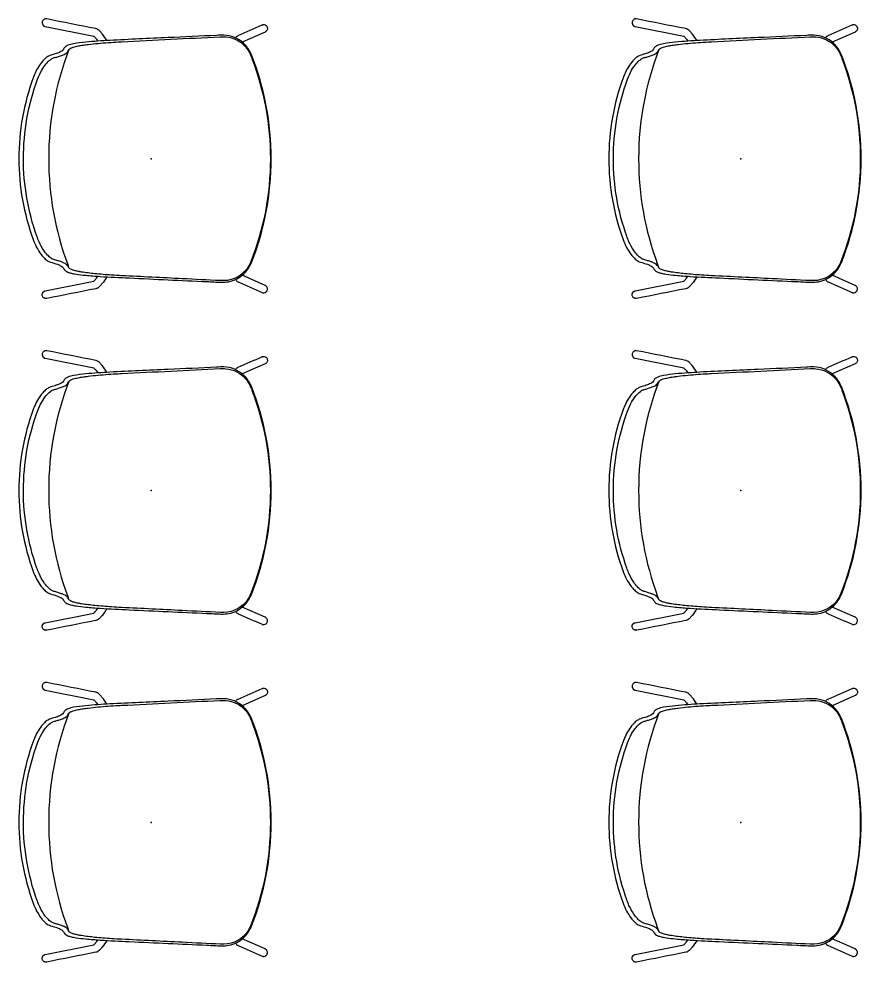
# Model space of a CAD drawing. Header units: inches. Extents: x 0 to 707, y 8 to 426.
# Drawn here: x 66 to 134.5, y 168.3 to 245.1 of the extents above; entities that cross this region are included whole.
import ezdxf

# ---------------------------------------------------------------- set-up
doc = ezdxf.new("R2010")
doc.units = ezdxf.units.IN
doc.header["$MEASUREMENT"] = 0
doc.layers.add('SEAT', color=5, linetype='Continuous')

# ---------------------------------------------------------------- blocks, each defined once
blk = doc.blocks.new('3AAC1601_0P')
at = {"layer": 'SEAT'}
for p, q in [((-8.612, 10.761), (-4.659, 9.976)), ((-8.578, 11.383), (-8.578, 11.383)), ((-8.574, 11.383), (-8.574, 11.383)), ((-8.571, 11.383), (-8.571, 11.383)), ((-8.567, 11.383), (-8.567, 11.383)), ((-8.564, 11.384), (-8.564, 11.384)), ((-8.56, 11.384), (-8.56, 11.384)), ((-8.557, 11.384), (-8.557, 11.384)), ((-8.553, 11.384), (-8.554, 11.384)), ((-8.533, 11.384), (-8.533, 11.384)), ((-8.53, 11.384), (-8.53, 11.384)), ((-8.526, 11.383), (-8.526, 11.383)), ((-8.523, 11.383), (-8.523, 11.383)), ((-8.519, 11.383), (-8.52, 11.383)), ((-8.516, 11.383), (-8.516, 11.383)), ((9.287, 10.315), (7.423, 9.492)), ((-10.755, 0.016), (-10.755, 0.005)), ((-10.755, 0.005), (-10.755, -0.005)), ((-8.612, -10.75), (-4.659, -9.965)), ((9.287, -10.304), (7.423, -9.482)), ((-8.578, -11.372), (-8.578, -11.372)), ((-8.574, -11.373), (-8.574, -11.373)), ((-8.571, -11.373), (-8.571, -11.373)), ((-8.567, -11.373), (-8.567, -11.373)), ((-8.564, -11.373), (-8.564, -11.373)), ((-8.56, -11.374), (-8.56, -11.374)), ((-8.557, -11.374), (-8.557, -11.374)), ((-8.553, -11.374), (-8.554, -11.374)), ((-8.533, -11.374), (-8.533, -11.374)), ((-8.53, -11.373), (-8.53, -11.373)), ((-8.526, -11.373), (-8.526, -11.373)), ((-8.523, -11.373), (-8.523, -11.373)), ((-8.519, -11.373), (-8.52, -11.373)), ((-8.516, -11.372), (-8.516, -11.372))]:
    blk.add_line(p, q, dxfattribs=at)
for points in [[(-8.855, 11.084, 0.005381), (-8.856, 11.077)], [(-8.856, 11.077, 0.005336), (-8.856, 11.07)], [(-8.856, 11.07, 0.005386), (-8.856, 11.063)], [(-8.856, 11.063, 0.063248), (-8.845, 10.982)], [(-8.765, 11.29, 0.093123), (-8.83, 11.192, 0.085888), (-8.855, 11.084)], [(-8.845, 10.982, 0.00235), (-8.844, 10.979)], [(-8.844, 10.979, 0.002332), (-8.843, 10.976)], [(-8.844, 10.979, 0.000659), (-8.844, 10.979)], [(-8.843, 10.976, 0.000687), (-8.843, 10.975)], [(-8.843, 10.975, 0.002314), (-8.842, 10.972)], [(-8.842, 10.972, 0.000716), (-8.842, 10.971)], [(-8.842, 10.971, 0.002296), (-8.841, 10.968)], [(-8.841, 10.968, 0.000746), (-8.84, 10.967)], [(-8.84, 10.967, 0.002278), (-8.84, 10.965)], [(-8.84, 10.965, 0.000775), (-8.839, 10.964)], [(-8.839, 10.964, 0.002259), (-8.838, 10.961)], [(-8.838, 10.961, 0.000804), (-8.838, 10.96)], [(-8.838, 10.96, 0.00224), (-8.837, 10.957)], [(-8.837, 10.957, 0.000834), (-8.837, 10.956)], [(-8.837, 10.956, 0.00222), (-8.836, 10.954)], [(-8.836, 10.954, 0.000864), (-8.835, 10.953)], [(-8.835, 10.953, 0.002201), (-8.834, 10.95)], [(-8.834, 10.95, 0.000894), (-8.834, 10.949)], [(-8.834, 10.949, 0.002181), (-8.833, 10.947)], [(-8.833, 10.947, 0.000924), (-8.832, 10.945)], [(-8.832, 10.945, 0.00216), (-8.831, 10.943)], [(-8.831, 10.943, 0.000954), (-8.831, 10.942)], [(-8.831, 10.942, 0.00214), (-8.83, 10.939)], [(-8.83, 10.939, 0.000984), (-8.829, 10.938)], [(-8.829, 10.938, 0.002119), (-8.828, 10.936)], [(-8.828, 10.936, 0.001015), (-8.828, 10.935)], [(-8.828, 10.935, 0.002098), (-8.827, 10.932)], [(-8.827, 10.932, 0.001045), (-8.826, 10.931)], [(-8.826, 10.931, 0.002076), (-8.825, 10.929)], [(-8.825, 10.929, 0.001076), (-8.825, 10.927)], [(-8.825, 10.927, 0.002054), (-8.823, 10.925)], [(-8.823, 10.925, 0.001106), (-8.823, 10.924)], [(-8.823, 10.924, 0.002032), (-8.822, 10.922)], [(-8.822, 10.922, 0.001137), (-8.821, 10.92)], [(-8.821, 10.92, 0.00201), (-8.82, 10.918)], [(-8.82, 10.918, 0.001168), (-8.819, 10.917)], [(-8.819, 10.917, 0.001987), (-8.818, 10.915)], [(-8.818, 10.915, 0.001199), (-8.817, 10.913)], [(-8.817, 10.913, 0.001965), (-8.816, 10.911)], [(-8.816, 10.911, 0.00123), (-8.815, 10.91)], [(-8.815, 10.91, 0.001941), (-8.814, 10.908)], [(-8.814, 10.908, 0.001261), (-8.813, 10.906)], [(-8.813, 10.906, 0.001918), (-8.812, 10.904)], [(-8.812, 10.904, 0.001292), (-8.811, 10.903)], [(-8.811, 10.903, 0.001894), (-8.81, 10.901)], [(-8.81, 10.901, 0.001323), (-8.809, 10.899)], [(-8.809, 10.899, 0.00187), (-8.808, 10.897)], [(-8.808, 10.897, 0.001354), (-8.807, 10.896)], [(-8.807, 10.896, 0.001846), (-8.806, 10.894)], [(-8.806, 10.894, 0.001385), (-8.805, 10.893)], [(-8.805, 10.893, 0.001822), (-8.804, 10.891)], [(-8.804, 10.891, 0.001416), (-8.803, 10.889)], [(-8.803, 10.889, 0.001797), (-8.802, 10.887)], [(-8.802, 10.887, 0.001447), (-8.801, 10.886)], [(-8.801, 10.886, 0.001772), (-8.799, 10.884)], [(-8.799, 10.884, 0.001478), (-8.798, 10.883)], [(-8.798, 10.883, 0.001747), (-8.797, 10.881)], [(-8.797, 10.881, 0.00151), (-8.796, 10.879)], [(-8.796, 10.879, 0.001721), (-8.795, 10.878)], [(-8.795, 10.878, 0.001541), (-8.794, 10.876)], [(-8.794, 10.876, 0.001696), (-8.792, 10.874)], [(-8.792, 10.874, 0.001572), (-8.791, 10.873)], [(-8.791, 10.873, 0.00167), (-8.79, 10.871)], [(-8.79, 10.871, 0.001603), (-8.789, 10.87)], [(-8.789, 10.87, 0.001643), (-8.787, 10.868)], [(-8.787, 10.868, 0.001634), (-8.786, 10.867)], [(-8.786, 10.867, 0.001617), (-8.785, 10.865)], [(-8.785, 10.865, 0.001665), (-8.784, 10.864)], [(-8.784, 10.864, 0.00159), (-8.782, 10.862)], [(-8.782, 10.862, 0.001695), (-8.781, 10.86)], [(-8.781, 10.86, 0.001564), (-8.78, 10.859)], [(-8.78, 10.859, 0.001726), (-8.778, 10.857)], [(-8.778, 10.857, 0.001537), (-8.777, 10.856)], [(-8.777, 10.856, 0.001757), (-8.776, 10.854)], [(-8.776, 10.854, 0.001509), (-8.774, 10.853)], [(-8.774, 10.853, 0.001787), (-8.773, 10.851)], [(-8.773, 10.851, 0.001482), (-8.772, 10.85)], [(-8.772, 10.85, 0.001818), (-8.77, 10.848)], [(-8.77, 10.848, 0.001454), (-8.769, 10.847)], [(-8.769, 10.847, 0.001848), (-8.767, 10.846)], [(-8.767, 10.846, 0.001427), (-8.766, 10.844)], [(-8.766, 10.844, 0.001821), (-8.765, 10.843)], [(-8.689, 11.348, 0.07767), (-8.765, 11.29)], [(-8.765, 10.843, 0.001456), (-8.763, 10.841)], [(-8.763, 10.841, 0.001793), (-8.762, 10.84)], [(-8.762, 10.84, 0.001486), (-8.761, 10.839)], [(-8.761, 10.839, 0.001765), (-8.759, 10.837)], [(-8.759, 10.837, 0.001516), (-8.758, 10.836)], [(-8.758, 10.836, 0.001737), (-8.756, 10.835)], [(-8.756, 10.835, 0.001545), (-8.755, 10.833)], [(-8.755, 10.833, 0.001708), (-8.753, 10.832)], [(-8.753, 10.832, 0.001575), (-8.752, 10.831)], [(-8.752, 10.831, 0.00168), (-8.75, 10.829)], [(-8.75, 10.829, 0.001604), (-8.749, 10.828)], [(-8.749, 10.828, 0.001651), (-8.747, 10.827)], [(-8.747, 10.827, 0.001633), (-8.746, 10.825)], [(-8.746, 10.825, 0.001622), (-8.744, 10.824)], [(-8.744, 10.824, 0.001662), (-8.743, 10.823)], [(-8.743, 10.823, 0.001593), (-8.741, 10.822)], [(-8.741, 10.822, 0.001691), (-8.74, 10.82)], [(-8.74, 10.82, 0.001564), (-8.738, 10.819)], [(-8.738, 10.819, 0.00172), (-8.737, 10.818)], [(-8.737, 10.818, 0.001535), (-8.735, 10.817)], [(-8.735, 10.817, 0.001748), (-8.733, 10.815)], [(-8.733, 10.815, 0.001505), (-8.732, 10.814)], [(-8.732, 10.814, 0.001777), (-8.73, 10.813)], [(-8.73, 10.813, 0.001476), (-8.729, 10.812)], [(-8.729, 10.812, 0.001805), (-8.727, 10.811)], [(-8.727, 10.811, 0.001446), (-8.726, 10.81)], [(-8.726, 10.81, 0.001833), (-8.724, 10.809)], [(-8.724, 10.809, 0.001416), (-8.723, 10.808)], [(-8.723, 10.808, 0.00186), (-8.721, 10.806)], [(-8.721, 10.806, 0.001386), (-8.719, 10.805)], [(-8.719, 10.805, 0.001888), (-8.717, 10.804)], [(-8.717, 10.804, 0.001357), (-8.716, 10.803)], [(-8.716, 10.803, 0.001915), (-8.714, 10.802)], [(-8.714, 10.802, 0.001326), (-8.713, 10.801)], [(-8.713, 10.801, 0.001942), (-8.711, 10.8)], [(-8.711, 10.8, 0.001296), (-8.71, 10.799)], [(-8.71, 10.799, 0.001969), (-8.708, 10.798)], [(-8.708, 10.798, 0.001266), (-8.706, 10.797)], [(-8.706, 10.797, 0.001995), (-8.704, 10.796)], [(-8.704, 10.796, 0.001236), (-8.703, 10.795)], [(-8.703, 10.795, 0.002022), (-8.701, 10.794)], [(-8.701, 10.794, 0.001206), (-8.7, 10.793)], [(-8.7, 10.793, 0.002048), (-8.697, 10.792)], [(-8.697, 10.792, 0.001175), (-8.696, 10.791)], [(-8.696, 10.791, 0.002073), (-8.694, 10.79)], [(-8.694, 10.79, 0.001145), (-8.693, 10.79)], [(-8.693, 10.79, 0.002099), (-8.691, 10.788)], [(-8.691, 10.788, 0.001115), (-8.689, 10.788)], [(-8.687, 11.349, 0.001123), (-8.689, 11.348)], [(-8.689, 10.788, 0.002124), (-8.687, 10.787)], [(-8.685, 11.35, 0.002087), (-8.687, 11.349)], [(-8.687, 10.787, 0.001084), (-8.686, 10.786)], [(-8.686, 10.786, 0.002149), (-8.684, 10.785)], [(-8.684, 11.351, 0.001094), (-8.685, 11.35)], [(-8.682, 11.352, 0.002112), (-8.684, 11.351)], [(-8.684, 10.785, 0.001054), (-8.683, 10.784)], [(-8.683, 10.784, 0.002173), (-8.68, 10.783)], [(-8.68, 11.353, 0.001064), (-8.682, 11.352)], [(-8.678, 11.354, 0.002137), (-8.68, 11.353)], [(-8.68, 10.783, 0.001023), (-8.679, 10.783)], [(-8.679, 10.783, 0.002198), (-8.677, 10.782)], [(-8.677, 11.354, 0.001035), (-8.678, 11.354)], [(-8.675, 11.355, 0.002162), (-8.677, 11.354)], [(-8.677, 10.782, 0.000993), (-8.676, 10.781)], [(-8.676, 10.781, 0.002222), (-8.673, 10.78)], [(-8.673, 11.356, 0.001005), (-8.675, 11.355)], [(-8.671, 11.357, 0.002187), (-8.673, 11.356)], [(-8.673, 10.78, 0.000963), (-8.672, 10.78)], [(-8.672, 10.78, 0.002245), (-8.67, 10.779)], [(-8.67, 11.358, 0.000976), (-8.671, 11.357)], [(-8.667, 11.359, 0.002212), (-8.67, 11.358)], [(-8.67, 10.779, 0.000932), (-8.669, 10.778)], [(-8.669, 10.778, 0.002269), (-8.666, 10.777)], [(-8.666, 11.359, 0.000946), (-8.667, 11.359)], [(-8.664, 11.36, 0.002236), (-8.666, 11.359)], [(-8.666, 10.777, 0.000902), (-8.665, 10.777)], [(-8.665, 10.777, 0.002292), (-8.663, 10.776)], [(-8.663, 11.361, 0.000917), (-8.664, 11.36)], [(-8.66, 11.362, 0.00226), (-8.663, 11.361)], [(-8.663, 10.776, 0.000872), (-8.662, 10.775)], [(-8.662, 10.775, 0.002314), (-8.659, 10.774)], [(-8.659, 11.362, 0.000888), (-8.66, 11.362)], [(-8.657, 11.363, 0.002283), (-8.659, 11.362)], [(-8.659, 10.774, 0.000842), (-8.658, 10.774)], [(-8.658, 10.774, 0.002337), (-8.656, 10.773)], [(-8.656, 11.364, 0.000858), (-8.657, 11.363)], [(-8.653, 11.365, 0.002306), (-8.656, 11.364)], [(-8.656, 10.773, 0.000812), (-8.655, 10.773)], [(-8.655, 10.773, 0.002359), (-8.652, 10.772)], [(-8.652, 11.365, 0.000829), (-8.653, 11.365)], [(-8.65, 11.366, 0.002329), (-8.652, 11.365)], [(-8.652, 10.772, 0.000782), (-8.651, 10.771)], [(-8.651, 10.771, 0.00238), (-8.649, 10.771)], [(-8.649, 11.366, 0.0008), (-8.65, 11.366)], [(-8.646, 11.367, 0.002352), (-8.649, 11.366)], [(-8.649, 10.771, 0.000752), (-8.648, 10.77)], [(-8.648, 10.77, 0.002402), (-8.645, 10.769)], [(-8.645, 11.367, 0.000771), (-8.646, 11.367)], [(-8.642, 11.368, 0.002375), (-8.645, 11.367)], [(-8.645, 10.769, 0.000722), (-8.644, 10.769)], [(-8.644, 10.769, 0.002423), (-8.642, 10.768)], [(-8.639, 11.37, 0.002397), (-8.642, 11.369)], [(-8.642, 11.369, 0.000741), (-8.642, 11.368)], [(-8.642, 10.768, 0.000692), (-8.641, 10.768)], [(-8.641, 10.768, 0.002443), (-8.638, 10.767)], [(-8.638, 11.37, 0.000712), (-8.639, 11.37)], [(-8.635, 11.371, 0.002418), (-8.638, 11.37)], [(-8.638, 10.767, 0.000663), (-8.637, 10.767)], [(-8.637, 10.767, 0.002464), (-8.635, 10.766)], [(-8.634, 11.371, 0.000683), (-8.635, 11.371)], [(-8.635, 10.766, 0.000633), (-8.634, 10.766)], [(-8.632, 11.372, 0.00244), (-8.634, 11.371)], [(-8.634, 10.766, 0.002484), (-8.631, 10.765)], [(-8.631, 11.372, 0.000654), (-8.632, 11.372)], [(-8.628, 11.373, 0.002461), (-8.631, 11.372)], [(-8.631, 10.765, 0.000604), (-8.63, 10.765)], [(-8.63, 10.765, 0.002503), (-8.627, 10.764)], [(-8.627, 11.373, 0.000625), (-8.628, 11.373)], [(-8.624, 11.374, 0.002482), (-8.627, 11.373)], [(-8.627, 10.764, 0.002522), (-8.624, 10.763)], [(-8.627, 10.764, 0.000574), (-8.627, 10.764)], [(-8.621, 11.375, 0.002502), (-8.624, 11.374)], [(-8.624, 11.374, 0.000597), (-8.624, 11.374)], [(-8.624, 10.763, 0.000545), (-8.623, 10.763)], [(-8.623, 10.763, 0.002541), (-8.62, 10.763)], [(-8.62, 11.375, 0.000568), (-8.621, 11.375)], [(-8.617, 11.376, 0.002522), (-8.62, 11.375)], [(-8.62, 10.763, 0.000516), (-8.62, 10.762)], [(-8.62, 10.762, 0.00256), (-8.617, 10.762)], [(-8.614, 11.377, 0.002542), (-8.617, 11.376)], [(-8.617, 11.376, 0.00054), (-8.617, 11.376)], [(-8.617, 10.762, 0.000487), (-8.616, 10.762)], [(-8.616, 10.762, 0.002578), (-8.613, 10.761)], [(-8.613, 11.377, 0.000511), (-8.614, 11.377)], [(-8.61, 11.377, 0.002562), (-8.613, 11.377)], [(-8.613, 10.761, 0.000801), (-8.612, 10.761)], [(-8.613, 10.761, 0.000459), (-8.613, 10.761)], [(-8.609, 11.377, 0.000483), (-8.61, 11.377)], [(-8.606, 11.378, 0.002581), (-8.609, 11.377)], [(-8.606, 10.76, -0.001214), (-8.608, 10.76)], [(-8.603, 11.379, 0.0026), (-8.606, 11.378)], [(-8.606, 11.378, 0.000455), (-8.606, 11.378)], [(-8.606, 10.76, -0.000402), (-8.606, 10.76)], [(-8.602, 11.379, 0.000426), (-8.603, 11.379)], [(-8.599, 11.38, 0.002618), (-8.602, 11.379)], [(-8.599, 11.38, 0.000399), (-8.599, 11.38)], [(-8.596, 11.38, 0.002636), (-8.599, 11.38)], [(-8.595, 11.38, 0.000371), (-8.596, 11.38)], [(-8.592, 11.381, 0.002654), (-8.595, 11.38)], [(-8.592, 11.381, 0.000343), (-8.592, 11.381)], [(-8.589, 11.381, 0.002671), (-8.592, 11.381)], [(-8.588, 11.381, 0.000316), (-8.589, 11.381)], [(-8.585, 11.382, 0.002688), (-8.588, 11.381)], [(-8.585, 11.382, 0.000288), (-8.585, 11.382)], [(-8.581, 11.382, 0.002705), (-8.585, 11.382)], [(-8.578, 11.383, 0.002721), (-8.581, 11.382)], [(-8.581, 11.382, 0.000261), (-8.581, 11.382)], [(-8.574, 11.383, 0.002737), (-8.578, 11.383)], [(-8.571, 11.383, 0.002753), (-8.574, 11.383)], [(-8.567, 11.383, 0.002768), (-8.571, 11.383)], [(-8.564, 11.384, 0.002783), (-8.567, 11.383)], [(-8.56, 11.384, 0.002798), (-8.564, 11.384)], [(-8.557, 11.384, 0.002812), (-8.56, 11.384)], [(-8.554, 11.384, 0.002826), (-8.557, 11.384)], [(-8.55, 11.384, 0.002839), (-8.553, 11.384)], [(-8.547, 11.384, 0.002878), (-8.55, 11.384)], [(-8.54, 11.384, 0.00572), (-8.547, 11.384)], [(-8.533, 11.384, 0.005672), (-8.54, 11.384)], [(-8.53, 11.384, 0.002779), (-8.533, 11.384)], [(-8.526, 11.383, 0.002765), (-8.53, 11.384)], [(-8.523, 11.383, 0.002752), (-8.526, 11.383)], [(-8.52, 11.383, 0.002738), (-8.523, 11.383)], [(-8.516, 11.383, 0.002723), (-8.519, 11.383)], [(-8.513, 11.382, 0.002709), (-8.516, 11.383)], [(-8.512, 11.382, 0.000263), (-8.513, 11.382)], [(-8.509, 11.382, 0.002694), (-8.512, 11.382)], [(-8.509, 11.382, 0.00029), (-8.509, 11.382)], [(-8.506, 11.381, 0.002678), (-8.509, 11.382)], [(-8.505, 11.381, 0.000318), (-8.506, 11.381)], [(-8.502, 11.381, 0.002662), (-8.505, 11.381)], [(-8.502, 11.381, 0.000345), (-8.502, 11.381)], [(-8.499, 11.38, 0.002646), (-8.502, 11.381)], [(-8.498, 11.38, 0.000373), (-8.499, 11.38)], [(-8.495, 11.38, 0.00263), (-8.498, 11.38)], [(-8.495, 11.38, 0.000402), (-8.495, 11.38)], [(-8.492, 11.379, 0.002613), (-8.495, 11.38)], [(-8.491, 11.379, 0.00043), (-8.492, 11.379)], [(-8.489, 11.379, 0.001796), (-8.491, 11.379)], [(-3.588, 9.621, 0.032498), (-3.979, 10.174, 0.023685), (-4.148, 10.363, 0.045651), (-4.309, 10.5, 0.050868), (-4.42, 10.561, 0.047661), (-4.501, 10.587, 0.000019), (-8.489, 11.379)], [(-8.485, 11.378, -0.000487), (-8.484, 11.377)], [(-8.484, 11.377, -0.00256), (-8.481, 11.377)], [(6.873, 9.839, -0.015324), (6.92, 9.898, -0.061207), (7.014, 9.99, -0.061512), (7.096, 10.037, -0.000026), (9.032, 10.891)], [(9.032, 10.891, -0.00569), (9.047, 10.897, -0.012334), (9.062, 10.903, -0.064145), (9.122, 10.916, -0.031073), (9.161, 10.918, -0.029597), (9.204, 10.914)], [(9.204, 10.914, -0.125925), (9.347, 10.853)], [(9.347, 10.853, -0.00639), (9.354, 10.848)], [(9.354, 10.848, -0.068797), (9.413, 10.785)], [(9.413, 10.785, -0.072806), (9.455, 10.703)], [(7.53, 9.398, 0.185148), (5.922, 10.057, 0.024311), (5.33, 10.041, -0.001735), (1.385, 9.859, 0.000575), (-3.349, 9.634, 0.01016), (-5.318, 9.492, 0.020748), (-6.297, 9.361, 0.041578), (-6.773, 9.233, 0.086911), (-6.985, 9.11, 0.079863), (-7.128, 8.909, -0.122332), (-7.262, 8.767, -0.04141), (-7.435, 8.672, -0.027607), (-7.804, 8.533, 0.030752), (-8.275, 8.386, 0.068528), (-8.527, 8.232, 0.044194), (-8.811, 7.957, 0.073482), (-9.438, 6.958, 0.016532), (-9.588, 6.592, 0.087972), (-10.755, 0.016)], [(-4.671, 9.984, -0.018656), (-4.664, 9.979, -0.01944), (-4.644, 9.963, -0.017955), (-4.606, 9.929, -0.019962), (-4.524, 9.843, -0.012877), (-4.436, 9.738, -0.013284), (-4.314, 9.575)], [(9.448, 10.479, -0.067898), (9.399, 10.396, -0.066031), (9.35, 10.349, -0.037422), (9.319, 10.33, -0.015024), (9.3, 10.321, -0.005231), (9.287, 10.315)], [(9.472, 10.595, -0.095143), (9.448, 10.479)], [(9.455, 10.703, -0.01101), (9.46, 10.69)], [(9.46, 10.69, -0.072829), (9.472, 10.599)], [(9.472, 10.599, -0.003155), (9.472, 10.595)], [(-6.679, 8.886, -0.040713), (-6.658, 8.912, -0.052018), (-6.606, 8.957, -0.042827), (-6.518, 9.008, -0.016227), (-6.455, 9.035, -0.020099), (-6.326, 9.081, -0.017224), (-6.129, 9.135, -0.010034), (-5.929, 9.178, -0.011541), (-5.525, 9.248, -0.006695), (-5.119, 9.305, -0.008118), (-4.304, 9.393, -0.010277), (-2.67, 9.51, -0.001047), (-2.397, 9.524)], [(-2.397, 9.524, -0.000142), (5.621, 9.926, -0.031922), (6.084, 9.918, -0.192667), (7.698, 9.105, -0.069088), (8.03, 8.587, -0.020264), (8.206, 8.158, -0.091721), (9.707, 0.005)], [(7.7, 9.221, 0.002065), (7.679, 9.244, 0.001148), (7.638, 9.288, 0.004019), (7.595, 9.333, 0.012399), (7.53, 9.398)], [(9.772, 0.005, 0.094615), (8.165, 8.461, 0.023192), (8.04, 8.732, 0.0657), (7.7, 9.221)], [(-10.382, 0.005, -0.088232), (-9.235, 6.467, -0.040741), (-8.899, 7.197, -0.044258), (-8.533, 7.726, -0.055055), (-8.188, 8.062, -0.056211), (-7.982, 8.186, -0.044095), (-7.752, 8.259, 0.010548), (-7.444, 8.351, 0.022689), (-7.142, 8.462, 0.02523), (-6.997, 8.532, 0.084396), (-6.837, 8.653, 0.041263), (-6.767, 8.751, 0.004345), (-6.679, 8.886)], [(-6.679, 8.886, 0.093521), (-8.327, 0.005)], [(-6.679, -8.875, 0.006516), (-6.812, -8.674, 0.089737), (-6.929, -8.564, 0.036433), (-7.069, -8.485, 0.025432), (-7.291, -8.393, 0.015123), (-7.597, -8.293, 0.001239), (-7.907, -8.204, -0.068604), (-8.123, -8.098, -0.057981), (-8.426, -7.836, -0.038922), (-8.728, -7.459, -0.048549), (-9.115, -6.755, -0.018288), (-9.291, -6.306, -0.08604), (-10.382, 0.005)], [(-8.327, 0.005, 0.090157), (-6.781, -8.61, 0.003129), (-6.679, -8.875)], [(9.707, 0.005, -0.095262), (8.093, -8.435, -0.042186), (7.882, -8.847, -0.245634), (5.93, -9.918, -0.019338), (5.621, -9.915, -0.000401), (2.537, -9.762, -0.000041), (-2.397, -9.514)], [(7.7, -9.211, 0.066007), (8.04, -8.722, 0.023192), (8.165, -8.451, 0.094691), (9.772, 0.005)], [(-10.755, -0.005, 0.087915), (-9.588, -6.582, 0.075827), (-8.936, -7.795, 0.034138), (-8.675, -8.09, 0.064053), (-8.364, -8.332, 0.054009), (-8.183, -8.41, -0.021193), (-7.618, -8.587, -0.035018), (-7.346, -8.706, -0.078004), (-7.186, -8.82, -0.02229), (-7.019, -9.064, 0.067382), (-6.947, -9.131, 0.062743), (-6.773, -9.223, 0.03585), (-6.49, -9.309, 0.018711), (-6.102, -9.384, 0.01482), (-5.318, -9.482, 0.008239), (-4.137, -9.576, 0.005591), (-1.771, -9.7, 0.000996), (4.541, -9.992, 0.002161), (5.724, -10.048, 0.050663), (6.314, -10.005, 0.144212), (7.53, -9.387)], [(-2.397, -9.514, -0.003542), (-3.215, -9.468, -0.009321), (-4.576, -9.356, -0.00571), (-5.119, -9.294, -0.009453), (-5.66, -9.217, -0.00823), (-5.929, -9.168, -0.019767), (-6.261, -9.09, -0.015203), (-6.391, -9.049, -0.038983), (-6.548, -8.982, -0.050451), (-6.633, -8.926, -0.066164), (-6.679, -8.875)], [(7.53, -9.387, 0.014279), (7.606, -9.312, 0.002709), (7.638, -9.278, 0.001651), (7.69, -9.222, 0.001032), (7.7, -9.211)], [(-3.588, -9.61, -0.032498), (-3.979, -10.163, -0.023685), (-4.148, -10.352, -0.045651), (-4.309, -10.49, -0.050868), (-4.42, -10.551, -0.047661), (-4.501, -10.576, -0.000019), (-8.489, -11.368)], [(-4.671, -9.974, 0.018656), (-4.664, -9.969, 0.01944), (-4.644, -9.953, 0.017955), (-4.606, -9.919, 0.019962), (-4.524, -9.832, 0.012877), (-4.436, -9.728, 0.013284), (-4.314, -9.564)], [(6.873, -9.828, 0.015324), (6.92, -9.888, 0.061207), (7.014, -9.98, 0.061512), (7.096, -10.026, 0.000026), (9.032, -10.881)], [(9.448, -10.469, 0.067898), (9.399, -10.386, 0.066031), (9.35, -10.339, 0.037422), (9.319, -10.32, 0.015024), (9.3, -10.31, 0.005231), (9.287, -10.304)], [(9.413, -10.775, 0.072806), (9.455, -10.693)], [(9.472, -10.585, 0.095143), (9.448, -10.469)], [(9.455, -10.693, 0.01101), (9.46, -10.68)], [(9.46, -10.68, 0.072829), (9.472, -10.589)], [(9.472, -10.589, 0.003155), (9.472, -10.585)], [(-8.856, -11.052, -0.063248), (-8.845, -10.972)], [(-8.856, -11.059, -0.005386), (-8.856, -11.052)], [(-8.856, -11.066, -0.005336), (-8.856, -11.059)], [(-8.855, -11.073, -0.005381), (-8.856, -11.066)], [(-8.765, -11.28, -0.093123), (-8.83, -11.181, -0.085888), (-8.855, -11.073)], [(-8.845, -10.972, -0.00235), (-8.844, -10.969)], [(-8.844, -10.968, -0.002332), (-8.843, -10.965)], [(-8.844, -10.969, -0.000659), (-8.844, -10.968)], [(-8.843, -10.965, -0.002314), (-8.842, -10.962)], [(-8.843, -10.965, -0.000687), (-8.843, -10.965)], [(-8.842, -10.961, -0.002296), (-8.841, -10.958)], [(-8.842, -10.962, -0.000716), (-8.842, -10.961)], [(-8.841, -10.958, -0.000746), (-8.84, -10.957)], [(-8.84, -10.954, -0.000775), (-8.839, -10.953)], [(-8.84, -10.957, -0.002278), (-8.84, -10.954)], [(-8.839, -10.953, -0.002259), (-8.838, -10.951)], [(-8.838, -10.95, -0.00224), (-8.837, -10.947)], [(-8.838, -10.951, -0.000804), (-8.838, -10.95)], [(-8.837, -10.946, -0.00222), (-8.836, -10.943)], [(-8.837, -10.947, -0.000834), (-8.837, -10.946)], [(-8.836, -10.943, -0.000864), (-8.835, -10.942)], [(-8.835, -10.942, -0.002201), (-8.834, -10.94)], [(-8.834, -10.939, -0.002181), (-8.833, -10.936)], [(-8.834, -10.94, -0.000894), (-8.834, -10.939)], [(-8.833, -10.936, -0.000924), (-8.832, -10.935)], [(-8.832, -10.935, -0.00216), (-8.831, -10.933)], [(-8.831, -10.932, -0.00214), (-8.83, -10.929)], [(-8.831, -10.933, -0.000954), (-8.831, -10.932)], [(-8.83, -10.929, -0.000984), (-8.829, -10.928)], [(-8.829, -10.928, -0.002119), (-8.828, -10.925)], [(-8.828, -10.924, -0.002098), (-8.827, -10.922)], [(-8.828, -10.925, -0.001015), (-8.828, -10.924)], [(-8.827, -10.922, -0.001045), (-8.826, -10.921)], [(-8.826, -10.921, -0.002076), (-8.825, -10.918)], [(-8.825, -10.917, -0.002054), (-8.823, -10.915)], [(-8.825, -10.918, -0.001076), (-8.825, -10.917)], [(-8.823, -10.914, -0.002032), (-8.822, -10.911)], [(-8.823, -10.915, -0.001106), (-8.823, -10.914)], [(-8.822, -10.911, -0.001137), (-8.821, -10.91)], [(-8.821, -10.91, -0.00201), (-8.82, -10.908)], [(-8.82, -10.908, -0.001168), (-8.819, -10.906)], [(-8.819, -10.906, -0.001987), (-8.818, -10.904)], [(-8.818, -10.904, -0.001199), (-8.817, -10.903)], [(-8.817, -10.903, -0.001965), (-8.816, -10.901)], [(-8.816, -10.901, -0.00123), (-8.815, -10.899)], [(-8.815, -10.899, -0.001941), (-8.814, -10.897)], [(-8.814, -10.897, -0.001261), (-8.813, -10.896)], [(-8.813, -10.896, -0.001918), (-8.812, -10.894)], [(-8.812, -10.894, -0.001292), (-8.811, -10.893)], [(-8.811, -10.893, -0.001894), (-8.81, -10.891)], [(-8.81, -10.891, -0.001323), (-8.809, -10.889)], [(-8.809, -10.889, -0.00187), (-8.808, -10.887)], [(-8.808, -10.887, -0.001354), (-8.807, -10.886)], [(-8.807, -10.886, -0.001846), (-8.806, -10.884)], [(-8.806, -10.884, -0.001385), (-8.805, -10.882)], [(-8.805, -10.882, -0.001822), (-8.804, -10.88)], [(-8.804, -10.88, -0.001416), (-8.803, -10.879)], [(-8.803, -10.879, -0.001797), (-8.802, -10.877)], [(-8.802, -10.877, -0.001447), (-8.801, -10.876)], [(-8.801, -10.876, -0.001772), (-8.799, -10.874)], [(-8.799, -10.874, -0.001478), (-8.798, -10.872)], [(-8.798, -10.872, -0.001747), (-8.797, -10.871)], [(-8.797, -10.871, -0.00151), (-8.796, -10.869)], [(-8.796, -10.869, -0.001721), (-8.795, -10.867)], [(-8.795, -10.867, -0.001541), (-8.794, -10.866)], [(-8.794, -10.866, -0.001696), (-8.792, -10.864)], [(-8.792, -10.864, -0.001572), (-8.791, -10.863)], [(-8.791, -10.863, -0.00167), (-8.79, -10.861)], [(-8.79, -10.861, -0.001603), (-8.789, -10.859)], [(-8.789, -10.859, -0.001643), (-8.787, -10.858)], [(-8.787, -10.858, -0.001634), (-8.786, -10.856)], [(-8.786, -10.856, -0.001617), (-8.785, -10.855)], [(-8.785, -10.855, -0.001665), (-8.784, -10.853)], [(-8.784, -10.853, -0.00159), (-8.782, -10.852)], [(-8.782, -10.852, -0.001695), (-8.781, -10.85)], [(-8.781, -10.85, -0.001564), (-8.78, -10.849)], [(-8.78, -10.849, -0.001726), (-8.778, -10.847)], [(-8.778, -10.847, -0.001537), (-8.777, -10.846)], [(-8.777, -10.846, -0.001757), (-8.776, -10.844)], [(-8.776, -10.844, -0.001509), (-8.774, -10.843)], [(-8.774, -10.843, -0.001787), (-8.773, -10.841)], [(-8.773, -10.841, -0.001482), (-8.772, -10.84)], [(-8.772, -10.84, -0.001818), (-8.77, -10.838)], [(-8.77, -10.838, -0.001454), (-8.769, -10.837)], [(-8.769, -10.837, -0.001848), (-8.767, -10.835)], [(-8.767, -10.835, -0.001427), (-8.766, -10.834)], [(-8.766, -10.834, -0.001821), (-8.765, -10.832)], [(-8.765, -10.832, -0.001456), (-8.763, -10.831)], [(-8.689, -11.338, -0.07767), (-8.765, -11.28)], [(-8.763, -10.831, -0.001793), (-8.762, -10.83)], [(-8.762, -10.83, -0.001486), (-8.761, -10.828)], [(-8.761, -10.828, -0.001765), (-8.759, -10.827)], [(-8.759, -10.827, -0.001516), (-8.758, -10.826)], [(-8.758, -10.826, -0.001737), (-8.756, -10.824)], [(-8.756, -10.824, -0.001545), (-8.755, -10.823)], [(-8.755, -10.823, -0.001708), (-8.753, -10.822)], [(-8.753, -10.822, -0.001575), (-8.752, -10.82)], [(-8.752, -10.82, -0.00168), (-8.75, -10.819)], [(-8.75, -10.819, -0.001604), (-8.749, -10.818)], [(-8.749, -10.818, -0.001651), (-8.747, -10.816)], [(-8.747, -10.816, -0.001633), (-8.746, -10.815)], [(-8.746, -10.815, -0.001622), (-8.744, -10.814)], [(-8.744, -10.814, -0.001662), (-8.743, -10.813)], [(-8.743, -10.813, -0.001593), (-8.741, -10.811)], [(-8.741, -10.811, -0.001691), (-8.74, -10.81)], [(-8.74, -10.81, -0.001564), (-8.738, -10.809)], [(-8.738, -10.809, -0.00172), (-8.737, -10.808)], [(-8.737, -10.808, -0.001535), (-8.735, -10.806)], [(-8.735, -10.806, -0.001748), (-8.733, -10.805)], [(-8.733, -10.805, -0.001505), (-8.732, -10.804)], [(-8.732, -10.804, -0.001777), (-8.73, -10.803)], [(-8.73, -10.803, -0.001476), (-8.729, -10.802)], [(-8.729, -10.802, -0.001805), (-8.727, -10.8)], [(-8.727, -10.8, -0.001446), (-8.726, -10.799)], [(-8.726, -10.799, -0.001833), (-8.724, -10.798)], [(-8.724, -10.798, -0.001416), (-8.723, -10.797)], [(-8.723, -10.797, -0.00186), (-8.721, -10.796)], [(-8.721, -10.796, -0.001386), (-8.719, -10.795)], [(-8.719, -10.795, -0.001888), (-8.717, -10.794)], [(-8.717, -10.794, -0.001357), (-8.716, -10.793)], [(-8.716, -10.793, -0.001915), (-8.714, -10.792)], [(-8.714, -10.792, -0.001326), (-8.713, -10.791)], [(-8.713, -10.791, -0.001942), (-8.711, -10.79)], [(-8.711, -10.79, -0.001296), (-8.71, -10.789)], [(-8.71, -10.789, -0.001969), (-8.708, -10.788)], [(-8.708, -10.788, -0.001266), (-8.706, -10.787)], [(-8.706, -10.787, -0.001995), (-8.704, -10.786)], [(-8.704, -10.786, -0.001236), (-8.703, -10.785)], [(-8.703, -10.785, -0.002022), (-8.701, -10.784)], [(-8.701, -10.784, -0.001206), (-8.7, -10.783)], [(-8.7, -10.783, -0.002048), (-8.697, -10.782)], [(-8.697, -10.782, -0.001175), (-8.696, -10.781)], [(-8.696, -10.781, -0.002073), (-8.694, -10.78)], [(-8.694, -10.78, -0.001145), (-8.693, -10.779)], [(-8.693, -10.779, -0.002099), (-8.691, -10.778)], [(-8.691, -10.778, -0.001115), (-8.689, -10.777)], [(-8.689, -10.777, -0.002124), (-8.687, -10.776)], [(-8.687, -11.339, -0.001123), (-8.689, -11.338)], [(-8.687, -10.776, -0.001084), (-8.686, -10.776)], [(-8.685, -11.34, -0.002087), (-8.687, -11.339)], [(-8.686, -10.776, -0.002149), (-8.684, -10.775)], [(-8.684, -11.341, -0.001094), (-8.685, -11.34)], [(-8.684, -10.775, -0.001054), (-8.683, -10.774)], [(-8.682, -11.342, -0.002112), (-8.684, -11.341)], [(-8.683, -10.774, -0.002173), (-8.68, -10.773)], [(-8.68, -11.342, -0.001064), (-8.682, -11.342)], [(-8.68, -10.773, -0.001023), (-8.679, -10.772)], [(-8.678, -11.343, -0.002137), (-8.68, -11.342)], [(-8.679, -10.772, -0.002198), (-8.677, -10.771)], [(-8.677, -11.344, -0.001035), (-8.678, -11.343)], [(-8.677, -10.771, -0.000993), (-8.676, -10.771)], [(-8.675, -11.345, -0.002162), (-8.677, -11.344)], [(-8.676, -10.771, -0.002222), (-8.673, -10.77)], [(-8.673, -11.346, -0.001005), (-8.675, -11.345)], [(-8.673, -10.77, -0.000963), (-8.672, -10.769)], [(-8.671, -11.347, -0.002187), (-8.673, -11.346)], [(-8.672, -10.769, -0.002245), (-8.67, -10.768)], [(-8.67, -11.347, -0.000976), (-8.671, -11.347)], [(-8.67, -10.768, -0.000932), (-8.669, -10.768)], [(-8.667, -11.348, -0.002212), (-8.67, -11.347)], [(-8.669, -10.768, -0.002269), (-8.666, -10.767)], [(-8.666, -11.349, -0.000946), (-8.667, -11.348)], [(-8.666, -10.767, -0.000902), (-8.665, -10.766)], [(-8.664, -11.35, -0.002236), (-8.666, -11.349)], [(-8.665, -10.766, -0.002292), (-8.663, -10.765)], [(-8.663, -11.35, -0.000917), (-8.664, -11.35)], [(-8.663, -10.765, -0.000872), (-8.662, -10.765)], [(-8.66, -11.351, -0.00226), (-8.663, -11.35)], [(-8.662, -10.765, -0.002314), (-8.659, -10.764)], [(-8.659, -11.352, -0.000888), (-8.66, -11.351)], [(-8.659, -10.764, -0.000842), (-8.658, -10.764)], [(-8.657, -11.353, -0.002283), (-8.659, -11.352)], [(-8.658, -10.764, -0.002337), (-8.656, -10.763)], [(-8.656, -11.353, -0.000858), (-8.657, -11.353)], [(-8.656, -10.763, -0.000812), (-8.655, -10.762)], [(-8.653, -11.354, -0.002306), (-8.656, -11.353)], [(-8.655, -10.762, -0.002359), (-8.652, -10.761)], [(-8.652, -11.355, -0.000829), (-8.653, -11.354)], [(-8.652, -10.761, -0.000782), (-8.651, -10.761)], [(-8.65, -11.356, -0.002329), (-8.652, -11.355)], [(-8.651, -10.761, -0.00238), (-8.649, -10.76)], [(-8.649, -11.356, -0.0008), (-8.65, -11.356)], [(-8.649, -10.76, -0.000752), (-8.648, -10.76)], [(-8.646, -11.357, -0.002352), (-8.649, -11.356)], [(-8.648, -10.76, -0.002402), (-8.645, -10.759)], [(-8.645, -11.357, -0.000771), (-8.646, -11.357)], [(-8.645, -10.759, -0.000722), (-8.644, -10.759)], [(-8.642, -11.358, -0.002375), (-8.645, -11.357)], [(-8.644, -10.759, -0.002423), (-8.642, -10.758)], [(-8.642, -10.758, -0.000692), (-8.641, -10.758)], [(-8.642, -11.358, -0.000741), (-8.642, -11.358)], [(-8.639, -11.359, -0.002397), (-8.642, -11.358)], [(-8.641, -10.758, -0.002443), (-8.638, -10.757)], [(-8.638, -11.36, -0.000712), (-8.639, -11.359)], [(-8.638, -10.757, -0.000663), (-8.637, -10.757)], [(-8.635, -11.36, -0.002418), (-8.638, -11.36)], [(-8.637, -10.757, -0.002464), (-8.635, -10.756)], [(-8.635, -10.756, -0.000633), (-8.634, -10.756)], [(-8.634, -11.361, -0.000683), (-8.635, -11.36)], [(-8.634, -10.756, -0.002484), (-8.631, -10.755)], [(-8.632, -11.361, -0.00244), (-8.634, -11.361)], [(-8.631, -11.362, -0.000654), (-8.632, -11.361)], [(-8.631, -10.755, -0.000604), (-8.63, -10.755)], [(-8.628, -11.363, -0.002461), (-8.631, -11.362)], [(-8.63, -10.755, -0.002503), (-8.627, -10.754)], [(-8.627, -11.363, -0.000625), (-8.628, -11.363)], [(-8.627, -10.754, -0.002522), (-8.624, -10.753)], [(-8.627, -10.754, -0.000574), (-8.627, -10.754)], [(-8.624, -11.364, -0.002482), (-8.627, -11.363)], [(-8.624, -10.753, -0.000545), (-8.623, -10.753)], [(-8.624, -11.364, -0.000597), (-8.624, -11.364)], [(-8.621, -11.364, -0.002502), (-8.624, -11.364)], [(-8.623, -10.753, -0.002541), (-8.62, -10.752)], [(-8.62, -11.365, -0.000568), (-8.621, -11.364)], [(-8.62, -10.752, -0.00256), (-8.617, -10.751)], [(-8.62, -10.752, -0.000516), (-8.62, -10.752)], [(-8.617, -11.365, -0.002522), (-8.62, -11.365)], [(-8.617, -10.751, -0.000487), (-8.616, -10.751)], [(-8.617, -11.366, -0.00054), (-8.617, -11.365)], [(-8.614, -11.366, -0.002542), (-8.617, -11.366)], [(-8.616, -10.751, -0.002578), (-8.613, -10.751)], [(-8.613, -11.366, -0.000511), (-8.614, -11.366)], [(-8.613, -10.751, -0.000801), (-8.612, -10.75)], [(-8.613, -10.751, -0.000459), (-8.613, -10.751)], [(-8.61, -11.367, -0.002562), (-8.613, -11.366)], [(-8.609, -11.367, -0.000483), (-8.61, -11.367)], [(-8.606, -11.368, -0.002581), (-8.609, -11.367)], [(-8.606, -10.749, 0.001214), (-8.608, -10.75)], [(-8.606, -10.749, 0.000402), (-8.606, -10.749)], [(-8.606, -11.368, -0.000455), (-8.606, -11.368)], [(-8.603, -11.369, -0.0026), (-8.606, -11.368)], [(-8.602, -11.369, -0.000426), (-8.603, -11.369)], [(-8.599, -11.369, -0.002618), (-8.602, -11.369)], [(-8.599, -11.369, -0.000399), (-8.599, -11.369)], [(-8.596, -11.37, -0.002636), (-8.599, -11.369)], [(-8.595, -11.37, -0.000371), (-8.596, -11.37)], [(-8.592, -11.37, -0.002654), (-8.595, -11.37)], [(-8.592, -11.37, -0.000343), (-8.592, -11.37)], [(-8.589, -11.371, -0.002671), (-8.592, -11.37)], [(-8.588, -11.371, -0.000316), (-8.589, -11.371)], [(-8.585, -11.371, -0.002688), (-8.588, -11.371)], [(-8.585, -11.371, -0.000288), (-8.585, -11.371)], [(-8.581, -11.372, -0.002705), (-8.585, -11.371)], [(-8.581, -11.372, -0.000261), (-8.581, -11.372)], [(-8.578, -11.372, -0.002721), (-8.581, -11.372)], [(-8.574, -11.373, -0.002737), (-8.578, -11.372)], [(-8.571, -11.373, -0.002753), (-8.574, -11.373)], [(-8.567, -11.373, -0.002768), (-8.571, -11.373)], [(-8.564, -11.373, -0.002783), (-8.567, -11.373)], [(-8.56, -11.374, -0.002798), (-8.564, -11.373)], [(-8.557, -11.374, -0.002812), (-8.56, -11.374)], [(-8.554, -11.374, -0.002826), (-8.557, -11.374)], [(-8.55, -11.374, -0.002839), (-8.553, -11.374)], [(-8.547, -11.374, -0.002878), (-8.55, -11.374)], [(-8.54, -11.374, -0.00572), (-8.547, -11.374)], [(-8.533, -11.374, -0.005672), (-8.54, -11.374)], [(-8.53, -11.373, -0.002779), (-8.533, -11.374)], [(-8.526, -11.373, -0.002765), (-8.53, -11.373)], [(-8.523, -11.373, -0.002752), (-8.526, -11.373)], [(-8.52, -11.373, -0.002738), (-8.523, -11.373)], [(-8.516, -11.372, -0.002723), (-8.519, -11.373)], [(-8.513, -11.372, -0.002709), (-8.516, -11.372)], [(-8.512, -11.372, -0.000263), (-8.513, -11.372)], [(-8.509, -11.371, -0.002694), (-8.512, -11.372)], [(-8.509, -11.371, -0.00029), (-8.509, -11.371)], [(-8.506, -11.371, -0.002678), (-8.509, -11.371)], [(-8.505, -11.371, -0.000318), (-8.506, -11.371)], [(-8.502, -11.37, -0.002662), (-8.505, -11.371)], [(-8.502, -11.37, -0.000345), (-8.502, -11.37)], [(-8.499, -11.37, -0.002646), (-8.502, -11.37)], [(-8.498, -11.37, -0.000373), (-8.499, -11.37)], [(-8.495, -11.369, -0.00263), (-8.498, -11.37)], [(-8.495, -11.369, -0.000402), (-8.495, -11.369)], [(-8.492, -11.369, -0.002613), (-8.495, -11.369)], [(-8.491, -11.369, -0.00043), (-8.492, -11.369)], [(-8.489, -11.368, -0.001796), (-8.491, -11.369)], [(-8.485, -11.367, 0.000487), (-8.484, -11.367)], [(-8.484, -11.367, 0.00256), (-8.481, -11.367)], [(9.032, -10.881, 0.00569), (9.047, -10.887, 0.012334), (9.062, -10.893, 0.064145), (9.122, -10.906, 0.031073), (9.161, -10.907, 0.029597), (9.204, -10.904)], [(9.204, -10.904, 0.125925), (9.347, -10.843)], [(9.347, -10.843, 0.00639), (9.354, -10.838)], [(9.354, -10.838, 0.068797), (9.413, -10.775)]]:
    blk.add_lwpolyline(points, format="xyb", dxfattribs=at)
blk.add_point((0, 0), dxfattribs=at)

msp = doc.modelspace()

# ---------------------------------------------------------------- block references
for p in [(76.729, 233.719), (124.729, 233.719), (76.729, 206.719), (124.729, 206.719), (76.729, 179.719), (124.729, 179.719)]:
    msp.add_blockref('3AAC1601_0P', p)

doc.saveas('drawing.dxf')
